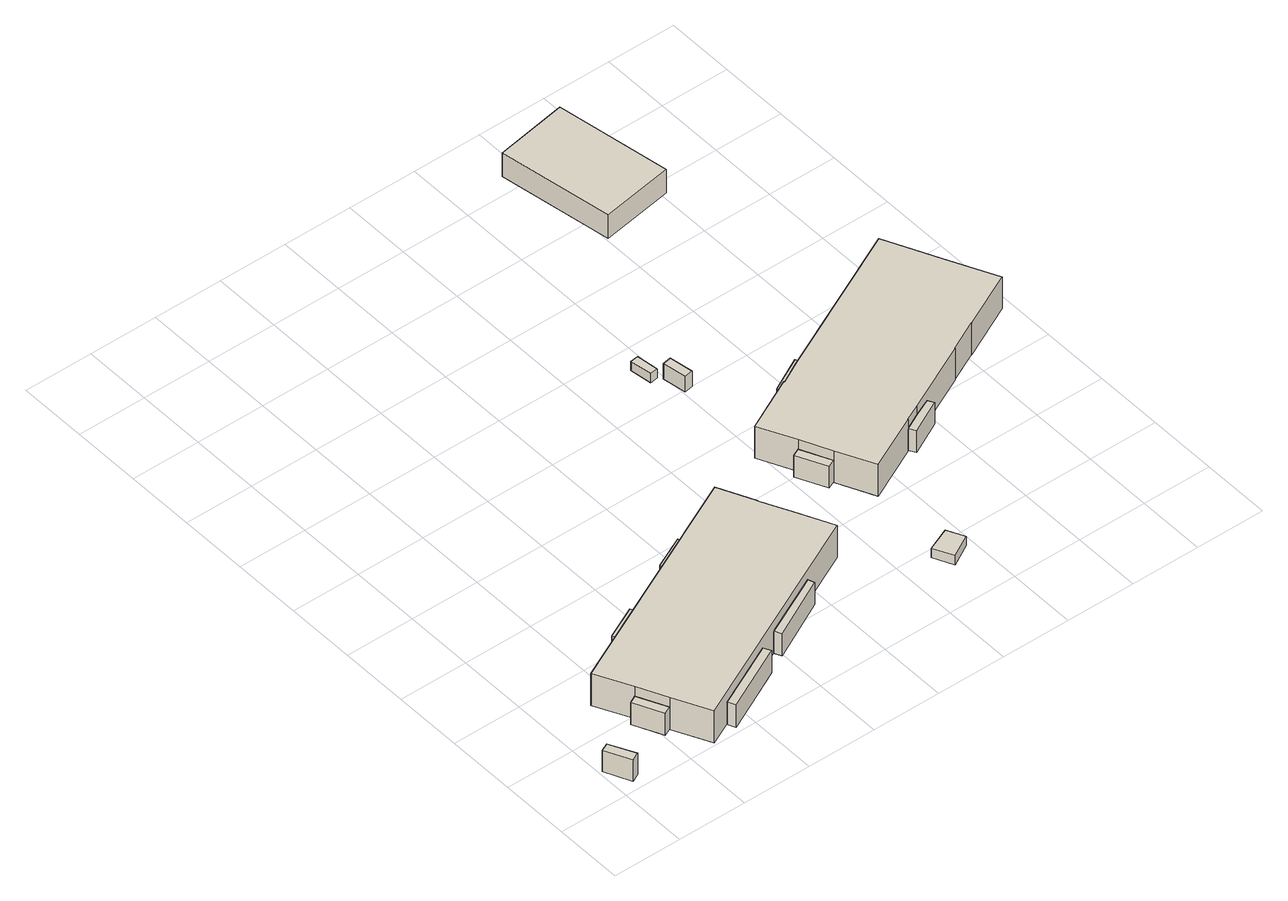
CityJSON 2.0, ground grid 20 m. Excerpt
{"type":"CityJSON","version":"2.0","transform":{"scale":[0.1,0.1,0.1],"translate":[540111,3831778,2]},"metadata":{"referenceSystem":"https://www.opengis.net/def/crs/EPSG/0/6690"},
"CityObjects":{
"building1":{"type":"Building","attributes":{"計測周辺長":22.27,"1/2500図郭":84,"区名":"住之江区","町丁目名称":"南港東５丁目","街区番号":4,"class":"3003","usage":"431","measuredHeight":6.9,"storeysAboveGround":2,"BuildingDetailAttribute.buildingRoofEdgeArea":22.03,"BuildingDetailAttribute.buildingStructureType":"603","BuildingDetailAttribute.buildingStructureOrgType":"3","BuildingDetailAttribute.detailedUsage":"1720","BuildingDetailAttribute.specifiedBuildingCoverageRate":0.6,"BuildingDetailAttribute.surveyYear":2017,"BuildingTsunamiRiskAttribute.description":"1","BuildingTsunamiRiskAttribute.rank":"2","BuildingTsunamiRiskAttribute.depth":0.94,"BuildingHighTideRiskAttribute.description":"1","BuildingHighTideRiskAttribute.rank":"3","BuildingHighTideRiskAttribute.depth":3.27,"BuildingIDAttribute.prefecture":"27","BuildingIDAttribute.city":"27125"},"geometry":[{"type":"Solid","lod":"1","boundaries":[[[[0,1,2,3]],[[2,4,5,3]],[[1,6,4,2]],[[0,7,6,1]],[[3,5,7,0]],[[4,6,7,5]]]]}]},
"building2":{"type":"Building","attributes":{"計測周辺長":23.15,"1/2500図郭":84,"区名":"住之江区","町丁目名称":"南港東５丁目","街区番号":4,"class":"3003","usage":"431","measuredHeight":7.1,"storeysAboveGround":2,"BuildingDetailAttribute.buildingRoofEdgeArea":24.5,"BuildingDetailAttribute.buildingStructureType":"603","BuildingDetailAttribute.buildingStructureOrgType":"3","BuildingDetailAttribute.detailedUsage":"1720","BuildingDetailAttribute.specifiedBuildingCoverageRate":0.6,"BuildingDetailAttribute.surveyYear":2017,"BuildingTsunamiRiskAttribute.description":"1","BuildingTsunamiRiskAttribute.rank":"2","BuildingTsunamiRiskAttribute.depth":1.25,"BuildingHighTideRiskAttribute.description":"1","BuildingHighTideRiskAttribute.rank":"3","BuildingHighTideRiskAttribute.depth":3.54,"BuildingIDAttribute.prefecture":"27","BuildingIDAttribute.city":"27125"},"geometry":[{"type":"Solid","lod":"1","boundaries":[[[[8,9,10,11]],[[10,12,13,11]],[[9,14,12,10]],[[8,15,14,9]],[[11,13,15,8]],[[12,14,15,13]]]]}]},
"building3":{"type":"Building","attributes":{"計測周辺長":25.5,"1/2500図郭":84,"区名":"住之江区","町丁目名称":"南港東５丁目","街区番号":4,"class":"3003","usage":"431","measuredHeight":7.2,"storeysAboveGround":2,"BuildingDetailAttribute.buildingRoofEdgeArea":23.5,"BuildingDetailAttribute.buildingStructureType":"603","BuildingDetailAttribute.buildingStructureOrgType":"3","BuildingDetailAttribute.detailedUsage":"1720","BuildingDetailAttribute.specifiedBuildingCoverageRate":0.6,"BuildingDetailAttribute.surveyYear":2017,"BuildingTsunamiRiskAttribute.description":"1","BuildingTsunamiRiskAttribute.rank":"2","BuildingTsunamiRiskAttribute.depth":1.27,"BuildingHighTideRiskAttribute.description":"1","BuildingHighTideRiskAttribute.rank":"3","BuildingHighTideRiskAttribute.depth":3.65,"BuildingIDAttribute.prefecture":"27","BuildingIDAttribute.city":"27125"},"geometry":[{"type":"Solid","lod":"1","boundaries":[[[[16,17,18,19]],[[18,20,21,19]],[[17,22,20,18]],[[16,23,22,17]],[[19,21,23,16]],[[20,22,23,21]]]]}]},
"building4":{"type":"Building","attributes":{"計測周辺長":46.4,"1/2500図郭":84,"区名":"住之江区","町丁目名称":"南港東５丁目","街区番号":4,"class":"3003","usage":"431","measuredHeight":7.3,"storeysAboveGround":2,"BuildingDetailAttribute.buildingRoofEdgeArea":48.97,"BuildingDetailAttribute.buildingStructureType":"603","BuildingDetailAttribute.buildingStructureOrgType":"3","BuildingDetailAttribute.detailedUsage":"1720","BuildingDetailAttribute.specifiedBuildingCoverageRate":0.6,"BuildingDetailAttribute.surveyYear":2017,"BuildingTsunamiRiskAttribute.description":"1","BuildingTsunamiRiskAttribute.rank":"2","BuildingTsunamiRiskAttribute.depth":1.4,"BuildingHighTideRiskAttribute.description":"1","BuildingHighTideRiskAttribute.rank":"3","BuildingHighTideRiskAttribute.depth":3.62,"BuildingIDAttribute.prefecture":"27","BuildingIDAttribute.city":"27125"},"geometry":[{"type":"Solid","lod":"1","boundaries":[[[[24,25,26,27]],[[26,28,29,27]],[[25,30,28,26]],[[24,31,30,25]],[[27,29,31,24]],[[28,30,31,29]]]]}]},
"building5":{"type":"Building","attributes":{"計測周辺長":206.98,"1/2500図郭":84,"区名":"住之江区","町丁目名称":"南港東５丁目","街区番号":4,"class":"3001","usage":"431","measuredHeight":10.3,"storeysAboveGround":3,"BuildingDetailAttribute.buildingRoofEdgeArea":2293.53,"BuildingDetailAttribute.buildingStructureType":"603","BuildingDetailAttribute.buildingStructureOrgType":"3","BuildingDetailAttribute.detailedUsage":"1720","BuildingDetailAttribute.specifiedBuildingCoverageRate":0.6,"BuildingDetailAttribute.surveyYear":2017,"BuildingTsunamiRiskAttribute.description":"1","BuildingTsunamiRiskAttribute.rank":"2","BuildingTsunamiRiskAttribute.depth":1.33,"BuildingHighTideRiskAttribute.description":"1","BuildingHighTideRiskAttribute.rank":"3","BuildingHighTideRiskAttribute.depth":3.6,"BuildingIDAttribute.prefecture":"27","BuildingIDAttribute.city":"27125"},"geometry":[{"type":"Solid","lod":"1","boundaries":[[[[32,33,34,35,36,37,38,39,40]],[[39,41,42,40]],[[38,43,41,39]],[[37,44,43,38]],[[36,45,44,37]],[[35,46,45,36]],[[34,47,46,35]],[[33,48,47,34]],[[32,49,48,33]],[[40,42,49,32]],[[41,43,44,45,46,47,48,49,42]]]]}]},
"building6":{"type":"Building","attributes":{"計測周辺長":24.79,"1/2500図郭":84,"区名":"住之江区","町丁目名称":"南港東５丁目","街区番号":4,"class":"3003","usage":"431","measuredHeight":7.3,"storeysAboveGround":2,"BuildingDetailAttribute.buildingRoofEdgeArea":20.98,"BuildingDetailAttribute.buildingStructureType":"603","BuildingDetailAttribute.buildingStructureOrgType":"3","BuildingDetailAttribute.detailedUsage":"1720","BuildingDetailAttribute.specifiedBuildingCoverageRate":0.6,"BuildingDetailAttribute.surveyYear":2017,"BuildingTsunamiRiskAttribute.description":"1","BuildingTsunamiRiskAttribute.rank":"2","BuildingTsunamiRiskAttribute.depth":1.32,"BuildingHighTideRiskAttribute.description":"1","BuildingHighTideRiskAttribute.rank":"3","BuildingHighTideRiskAttribute.depth":3.71,"BuildingIDAttribute.prefecture":"27","BuildingIDAttribute.city":"27125"},"geometry":[{"type":"Solid","lod":"1","boundaries":[[[[50,51,52,53]],[[52,54,55,53]],[[51,56,54,52]],[[50,57,56,51]],[[53,55,57,50]],[[54,56,57,55]]]]}]},
"building7":{"type":"Building","attributes":{"計測周辺長":43.39,"1/2500図郭":84,"区名":"住之江区","町丁目名称":"南港東５丁目","街区番号":4,"class":"3003","usage":"431","measuredHeight":7.2,"storeysAboveGround":2,"BuildingDetailAttribute.buildingRoofEdgeArea":40.59,"BuildingDetailAttribute.buildingStructureType":"603","BuildingDetailAttribute.buildingStructureOrgType":"3","BuildingDetailAttribute.detailedUsage":"1720","BuildingDetailAttribute.specifiedBuildingCoverageRate":0.6,"BuildingDetailAttribute.surveyYear":2017,"BuildingTsunamiRiskAttribute.description":"1","BuildingTsunamiRiskAttribute.rank":"2","BuildingTsunamiRiskAttribute.depth":1.31,"BuildingHighTideRiskAttribute.description":"1","BuildingHighTideRiskAttribute.rank":"3","BuildingHighTideRiskAttribute.depth":3.55,"BuildingIDAttribute.prefecture":"27","BuildingIDAttribute.city":"27125"},"geometry":[{"type":"Solid","lod":"1","boundaries":[[[[58,59,60,61]],[[60,62,63,61]],[[59,64,62,60]],[[58,65,64,59]],[[61,63,65,58]],[[62,64,65,63]]]]}]},
"building8":{"type":"Building","attributes":{"class":"3003","measuredHeight":10.1,"BuildingDetailAttribute.specifiedBuildingCoverageRate":0.6,"BuildingDetailAttribute.surveyYear":2017,"BuildingTsunamiRiskAttribute.description":"1","BuildingTsunamiRiskAttribute.rank":"2","BuildingTsunamiRiskAttribute.depth":1.1,"BuildingHighTideRiskAttribute.description":"1","BuildingHighTideRiskAttribute.rank":"3","BuildingHighTideRiskAttribute.depth":3.43,"BuildingIDAttribute.prefecture":"27","BuildingIDAttribute.city":"27125"},"geometry":[{"type":"Solid","lod":"1","boundaries":[[[[66,67,68]],[[67,69,70,68]],[[66,71,69,67]],[[68,70,71,66]],[[69,71,70]]]]}]},
"building9":{"type":"Building","attributes":{"計測周辺長":23.93,"1/2500図郭":84,"区名":"住之江区","町丁目名称":"南港東５丁目","街区番号":4,"class":"3003","usage":"431","measuredHeight":7,"storeysAboveGround":2,"BuildingDetailAttribute.buildingRoofEdgeArea":25.96,"BuildingDetailAttribute.buildingStructureType":"603","BuildingDetailAttribute.buildingStructureOrgType":"3","BuildingDetailAttribute.detailedUsage":"1720","BuildingDetailAttribute.specifiedBuildingCoverageRate":0.6,"BuildingDetailAttribute.surveyYear":2017,"BuildingTsunamiRiskAttribute.description":"1","BuildingTsunamiRiskAttribute.rank":"2","BuildingTsunamiRiskAttribute.depth":1.1,"BuildingHighTideRiskAttribute.description":"1","BuildingHighTideRiskAttribute.rank":"3","BuildingHighTideRiskAttribute.depth":3.43,"BuildingIDAttribute.prefecture":"27","BuildingIDAttribute.city":"27125"},"geometry":[{"type":"Solid","lod":"1","boundaries":[[[[67,72,73,68]],[[73,74,75,68]],[[72,76,74,73]],[[67,77,76,72]],[[68,75,77,67]],[[74,76,77,75]]]]}]},
"building10":{"type":"Building","attributes":{"class":"3003","BuildingDetailAttribute.specifiedBuildingCoverageRate":0.6,"BuildingDetailAttribute.surveyYear":2017,"BuildingTsunamiRiskAttribute.description":"1","BuildingTsunamiRiskAttribute.rank":"2","BuildingTsunamiRiskAttribute.depth":1.78,"BuildingHighTideRiskAttribute.description":"1","BuildingHighTideRiskAttribute.rank":"3","BuildingHighTideRiskAttribute.depth":3.96,"BuildingIDAttribute.prefecture":"27","BuildingIDAttribute.city":"27125"},"geometry":[{"type":"Solid","lod":"1","boundaries":[[[[78,79,80,81]],[[80,82,83,81]],[[79,84,82,80]],[[78,85,84,79]],[[81,83,85,78]],[[82,84,85,83]]]]}]},
"building11":{"type":"Building","attributes":{"計測周辺長":23.61,"1/2500図郭":84,"区名":"住之江区","町丁目名称":"南港東５丁目","街区番号":5,"class":"3003","usage":"431","measuredHeight":7,"storeysAboveGround":2,"BuildingDetailAttribute.buildingRoofEdgeArea":22.62,"BuildingDetailAttribute.buildingStructureType":"603","BuildingDetailAttribute.buildingStructureOrgType":"3","BuildingDetailAttribute.detailedUsage":"1720","BuildingDetailAttribute.specifiedBuildingCoverageRate":0.6,"BuildingDetailAttribute.surveyYear":2017,"BuildingTsunamiRiskAttribute.description":"1","BuildingTsunamiRiskAttribute.rank":"2","BuildingTsunamiRiskAttribute.depth":0.89,"BuildingHighTideRiskAttribute.description":"1","BuildingHighTideRiskAttribute.rank":"3","BuildingHighTideRiskAttribute.depth":3.22,"BuildingIDAttribute.prefecture":"27","BuildingIDAttribute.city":"27125"},"geometry":[{"type":"Solid","lod":"1","boundaries":[[[[86,87,88,89]],[[88,90,91,89]],[[87,92,90,88]],[[86,93,92,87]],[[89,91,93,86]],[[90,92,93,91]]]]}]},
"building12":{"type":"Building","attributes":{"class":"3003","measuredHeight":7,"BuildingDetailAttribute.specifiedBuildingCoverageRate":0.6,"BuildingDetailAttribute.surveyYear":2017,"BuildingTsunamiRiskAttribute.description":"1","BuildingTsunamiRiskAttribute.rank":"2","BuildingTsunamiRiskAttribute.depth":0.89,"BuildingHighTideRiskAttribute.description":"1","BuildingHighTideRiskAttribute.rank":"3","BuildingHighTideRiskAttribute.depth":3.22,"BuildingIDAttribute.prefecture":"27","BuildingIDAttribute.city":"27125"},"geometry":[{"type":"Solid","lod":"1","boundaries":[[[[89,94,86]],[[94,95,93,86]],[[89,91,95,94]],[[86,93,91,89]],[[95,91,93]]]]}]},
"building13":{"type":"Building","attributes":{"class":"3001","BuildingDetailAttribute.specifiedBuildingCoverageRate":0.6,"BuildingDetailAttribute.surveyYear":2017,"BuildingTsunamiRiskAttribute.description":"1","BuildingTsunamiRiskAttribute.rank":"2","BuildingTsunamiRiskAttribute.depth":1.26,"BuildingHighTideRiskAttribute.description":"1","BuildingHighTideRiskAttribute.rank":"3","BuildingHighTideRiskAttribute.depth":3.73,"BuildingIDAttribute.prefecture":"27","BuildingIDAttribute.city":"27125"},"geometry":[{"type":"Solid","lod":"1","boundaries":[[[[96,97,98,99]],[[98,100,101,99]],[[97,102,100,98]],[[96,103,102,97]],[[99,101,103,96]],[[100,102,103,101]]]]}]},
"building14":{"type":"Building","attributes":{"計測周辺長":18.92,"1/2500図郭":84,"区名":"住之江区","町丁目名称":"南港東６丁目","街区番号":5,"class":"3001","usage":"431","measuredHeight":5.1,"storeysAboveGround":1,"BuildingDetailAttribute.buildingRoofEdgeArea":17.51,"BuildingDetailAttribute.buildingStructureType":"610","BuildingDetailAttribute.buildingStructureOrgType":"2","BuildingDetailAttribute.detailedUsage":"1720","BuildingDetailAttribute.specifiedBuildingCoverageRate":0.6,"BuildingDetailAttribute.surveyYear":2017,"BuildingTsunamiRiskAttribute.description":"1","BuildingTsunamiRiskAttribute.rank":"2","BuildingTsunamiRiskAttribute.depth":1.01,"BuildingHighTideRiskAttribute.description":"1","BuildingHighTideRiskAttribute.rank":"3","BuildingHighTideRiskAttribute.depth":3.46,"BuildingIDAttribute.prefecture":"27","BuildingIDAttribute.city":"27125"},"geometry":[{"type":"Solid","lod":"1","boundaries":[[[[104,105,106,107]],[[106,108,109,107]],[[105,110,108,106]],[[104,111,110,105]],[[107,109,111,104]],[[108,110,111,109]]]]}]},
"building15":{"type":"Building","attributes":{"計測周辺長":26.27,"1/2500図郭":84,"区名":"住之江区","町丁目名称":"南港東５丁目","街区番号":5,"class":"3003","usage":"431","measuredHeight":7.3,"storeysAboveGround":2,"BuildingDetailAttribute.buildingRoofEdgeArea":22.06,"BuildingDetailAttribute.buildingStructureType":"603","BuildingDetailAttribute.buildingStructureOrgType":"3","BuildingDetailAttribute.detailedUsage":"1720","BuildingDetailAttribute.specifiedBuildingCoverageRate":0.6,"BuildingDetailAttribute.surveyYear":2017,"BuildingTsunamiRiskAttribute.description":"1","BuildingTsunamiRiskAttribute.rank":"2","BuildingTsunamiRiskAttribute.depth":1.15,"BuildingHighTideRiskAttribute.description":"1","BuildingHighTideRiskAttribute.rank":"3","BuildingHighTideRiskAttribute.depth":3.47,"BuildingIDAttribute.prefecture":"27","BuildingIDAttribute.city":"27125"},"geometry":[{"type":"Solid","lod":"1","boundaries":[[[[112,113,114,115,116]],[[115,117,118,116]],[[114,119,117,115]],[[113,120,119,114]],[[112,121,120,113]],[[116,118,121,112]],[[117,119,120,121,118]]]]}]},
"building16":{"type":"Building","attributes":{"計測周辺長":25.76,"1/2500図郭":84,"区名":"住之江区","町丁目名称":"南港東５丁目","街区番号":5,"class":"3003","usage":"431","measuredHeight":7.1,"storeysAboveGround":2,"BuildingDetailAttribute.buildingRoofEdgeArea":22.73,"BuildingDetailAttribute.buildingStructureType":"603","BuildingDetailAttribute.buildingStructureOrgType":"3","BuildingDetailAttribute.detailedUsage":"1720","BuildingDetailAttribute.specifiedBuildingCoverageRate":0.6,"BuildingDetailAttribute.surveyYear":2017,"BuildingTsunamiRiskAttribute.description":"1","BuildingTsunamiRiskAttribute.rank":"2","BuildingTsunamiRiskAttribute.depth":0.89,"BuildingHighTideRiskAttribute.description":"1","BuildingHighTideRiskAttribute.rank":"3","BuildingHighTideRiskAttribute.depth":3.11,"BuildingIDAttribute.prefecture":"27","BuildingIDAttribute.city":"27125"},"geometry":[{"type":"Solid","lod":"1","boundaries":[[[[122,123,124,125,126]],[[125,127,128,126]],[[124,129,127,125]],[[123,130,129,124]],[[122,131,130,123]],[[126,128,131,122]],[[127,129,130,131,128]]]]}]},
"building17":{"type":"Building","attributes":{"計測周辺長":208.55,"1/2500図郭":84,"区名":"住之江区","町丁目名称":"南港東５丁目","街区番号":5,"class":"3001","usage":"431","measuredHeight":10.3,"storeysAboveGround":3,"BuildingDetailAttribute.buildingRoofEdgeArea":2327.72,"BuildingDetailAttribute.buildingStructureType":"603","BuildingDetailAttribute.buildingStructureOrgType":"3","BuildingDetailAttribute.detailedUsage":"1720","BuildingDetailAttribute.specifiedBuildingCoverageRate":0.6,"BuildingDetailAttribute.surveyYear":2017,"BuildingTsunamiRiskAttribute.description":"1","BuildingTsunamiRiskAttribute.rank":"2","BuildingTsunamiRiskAttribute.depth":0.9,"BuildingHighTideRiskAttribute.description":"1","BuildingHighTideRiskAttribute.rank":"3","BuildingHighTideRiskAttribute.depth":3.41,"BuildingIDAttribute.prefecture":"27","BuildingIDAttribute.city":"27125"},"geometry":[{"type":"Solid","lod":"1","boundaries":[[[[132,133,134,135,136,137,138,139,140,141,142,143,144,145,112,146,116,147,148]],[[147,149,150,148]],[[116,151,149,147]],[[146,152,151,116]],[[112,153,152,146]],[[145,154,153,112]],[[144,155,154,145]],[[143,156,155,144]],[[142,157,156,143]],[[141,158,157,142]],[[140,159,158,141]],[[139,160,159,140]],[[138,161,160,139]],[[137,162,161,138]],[[136,163,162,137]],[[135,164,163,136]],[[134,165,164,135]],[[133,166,165,134]],[[132,167,166,133]],[[148,150,167,132]],[[149,151,152,153,154,155,156,157,158,159,160,161,162,163,164,165,166,167,150]]]]}]},
"building18":{"type":"Building","attributes":{"計測周辺長":108.93,"1/2500図郭":84,"区名":"住之江区","町丁目名称":"南港東６丁目","街区番号":5,"class":"3003","usage":"431","measuredHeight":7.7,"storeysAboveGround":1,"BuildingDetailAttribute.buildingRoofEdgeArea":704.72,"BuildingDetailAttribute.buildingStructureType":"610","BuildingDetailAttribute.buildingStructureOrgType":"2","BuildingDetailAttribute.detailedUsage":"1720","BuildingDetailAttribute.specifiedBuildingCoverageRate":0.6,"BuildingDetailAttribute.surveyYear":2017,"BuildingTsunamiRiskAttribute.description":"1","BuildingTsunamiRiskAttribute.rank":"2","BuildingTsunamiRiskAttribute.depth":0.72,"BuildingHighTideRiskAttribute.description":"1","BuildingHighTideRiskAttribute.rank":"3","BuildingHighTideRiskAttribute.depth":3.16,"BuildingIDAttribute.prefecture":"27","BuildingIDAttribute.city":"27125"},"geometry":[{"type":"Solid","lod":"1","boundaries":[[[[168,169,170,171]],[[170,172,173,171]],[[169,174,172,170]],[[168,175,174,169]],[[171,173,175,168]],[[172,174,175,173]]]]}]}
},
"vertices":[
[30,108,9],[66,36,9],[42,24,9],[7,97,9],[42,24,78],[7,97,78],[66,36,78],[30,108,78],
[226,110,9],[204,99,9],[164,181,9],[186,192,9],[164,181,80],[186,192,80],[204,99,80],[226,110,80],
[279,391,6],[373,436,6],[384,417,6],[289,371,6],[384,417,78],[289,371,78],[373,436,78],[279,391,78],
[342,36,7],[529,128,7],[539,108,7],[353,14,7],[539,108,80],[353,14,80],[529,128,80],[342,36,80],
[825,506,7],[866,424,7],[917,319,7],[278,6,7],[226,110,7],[186,192,7],[135,294,7],[777,608,7],[826,506,7],[777,608,111],[826,506,111],[135,294,111],[186,192,111],[226,110,111],[278,6,111],[917,319,111],[866,424,111],[825,506,111],
[523,507,6],[615,551,6],[625,534,6],[530,488,6],[625,534,79],[530,488,79],[615,551,79],[523,507,79],
[586,156,8],[763,243,8],[770,225,8],[596,136,8],[770,225,80],[596,136,80],[763,243,80],[586,156,80],
[825,506,9],[826,506,9],[866,424,9],[826,506,110],[866,424,110],[825,506,110],
[853,519,9],[891,437,9],[891,437,79],[866,424,79],[853,519,79],[826,506,79],
[1088,176,7],[1155,204,7],[1180,155,7],[1116,120,7],[1180,155,37],[1116,120,37],[1155,204,37],[1088,176,37],
[1077,526,9],[1055,516,9],[1014,600,9],[1036,610,9],[1014,600,79],[1036,610,79],[1055,516,79],[1077,526,79],
[1037,610,9],[1037,610,79],
[954,1135,7],[977,1138,7],[985,1075,7],[963,1072,7],[985,1075,37],[963,1072,37],[977,1138,37],[954,1135,37],
[994,1062,8],[1019,1066,8],[1030,998,8],[1005,994,8],[1030,998,58],[1005,994,58],[1019,1066,58],[994,1062,58],
[1139,788,7],[1130,804,7],[1229,855,7],[1239,837,7],[1201,818,7],[1239,837,80],[1201,818,80],[1229,855,80],[1130,804,80],[1139,788,80],
[1328,520,10],[1380,544,10],[1390,527,10],[1293,478,10],[1283,497,10],[1293,478,81],[1283,497,81],[1390,527,81],[1380,544,81],[1328,520,81],
[1702,883,7],[1773,738,7],[1614,660,7],[1613,661,7],[1526,618,7],[1527,617,7],[1328,520,7],[1283,498,7],[1283,497,7],[1128,421,7],[1077,526,7],[1037,610,7],[1036,610,7],[986,712,7],[1140,786,7],[1632,1029,7],[1681,927,7],[1632,1029,110],[1681,927,110],[1201,818,110],[1140,786,110],[1139,788,110],[986,712,110],[1036,610,110],[1037,610,110],[1077,526,110],[1128,421,110],[1283,497,110],[1283,498,110],[1328,520,110],[1527,617,110],[1526,618,110],[1613,661,110],[1614,660,110],[1773,738,110],[1702,883,110],
[1147,1849,11],[1355,1885,11],[1411,1556,11],[1203,1521,11],[1411,1556,88],[1203,1521,88],[1355,1885,88],[1147,1849,88]
]}
